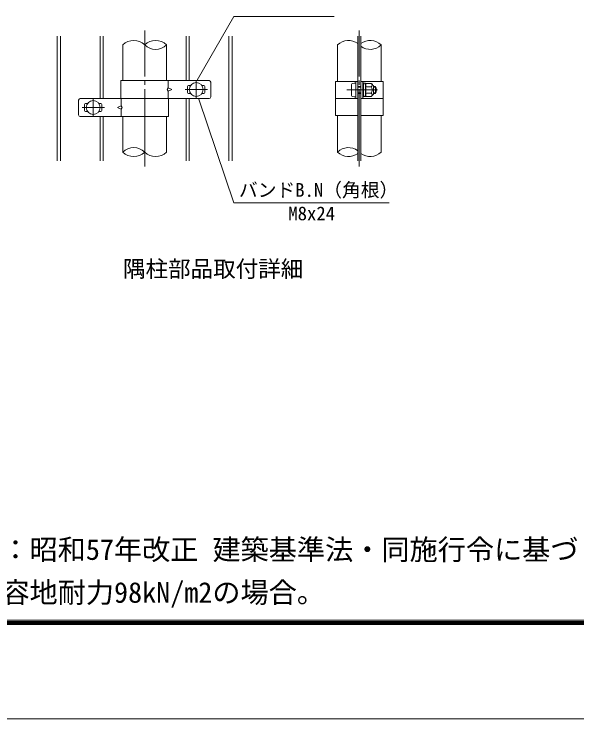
# Model space of a CAD drawing. Units: millimetres, scale not verified. Extents: x -6299 to 6301, y -4455 to 4455.
# Drawn here: x 455 to 2422, y -4455 to -1990 of the extents above; entities that cross this region are included whole.
import ezdxf
from ezdxf.enums import TextEntityAlignment as Align

# ---------------------------------------------------------------- set-up
doc = ezdxf.new("R2010")
doc.units = ezdxf.units.MM
doc.header["$LTSCALE"] = 15
doc.linetypes.add('LONG_CHAIN', pattern=[21, 18, -1, 1, -1])
for name, color, linetype, lineweight in [('0-0_D-STR-TXT', 7, 'Continuous', 9), ('0-1_D-TTL', 7, 'Continuous', 9), ('0-2_D-TTL-TXT', 7, 'Continuous', 9), ('0-3_D-STR2', 7, 'Continuous', 9), ('0-4_D-STR-DIM', 7, 'Continuous', 9), ('0-6_D-STR1', 1, 'Continuous', 9), ('0-7_D-BMK', 2, 'LONG_CHAIN', 9), ('0-8_D-STR3', 3, 'Continuous', 9)]:
    doc.layers.add(name, color=color, linetype=linetype, lineweight=lineweight)
doc.styles.add('ＭＳ ゴシック', font='')
doc.styles.get('ＭＳ ゴシック').set_extended_font_data('MS Gothic')

msp = doc.modelspace()

# ---------------------------------------------------------------- linework, layer by layer
at = {"layer": '0-0_D-STR-TXT'}
for points in [[(1573.53, -1997.87), (1222.59, -1997.87), (1094.09, -2220.44)], [(1765.92, -2650.14), (1222.51, -2650.14), (1100.4, -2287.07)]]:
    msp.add_lwpolyline(points, dxfattribs=at)
at = {"layer": '0-1_D-TTL', "color": 2}
msp.add_lwpolyline([(-6298.99, 4455), (6301.01, 4455), (6301.01, -4455), (-6298.99, -4455)], close=True, dxfattribs=at)
at = {"layer": '0-1_D-TTL'}
for points in [[(-5893.99, 4125), (5896.01, 4125), (5896.01, -4125), (-5893.99, -4125)], [(-5890.24, 4121.25), (5892.26, 4121.25), (5892.26, -4121.25), (-5890.24, -4121.25)], [(-5886.49, 4117.5), (5888.51, 4117.5), (5888.51, -4117.5), (-5886.49, -4117.5)], [(-5882.74, 4113.75), (5884.76, 4113.75), (5884.76, -4113.75), (-5882.74, -4113.75)], [(-5878.99, 4110), (5881.01, 4110), (5881.01, -4110), (-5878.99, -4110)]]:
    msp.add_lwpolyline(points, close=True, dxfattribs=at)
at = {"layer": '0-3_D-STR2'}
for p, q in [((605.77, -2502.68), (605.77, -2067.68)), ((616.57, -2502.68), (616.57, -2067.68)), ((755.77, -2285.18), (755.77, -2067.68)), ((766.57, -2285.18), (766.57, -2067.68)), ((1055.77, -2222.18), (1055.77, -2067.68)), ((1066.57, -2222.18), (1066.57, -2067.68)), ((1205.77, -2502.68), (1205.77, -2067.68)), ((1216.57, -2502.68), (1216.57, -2067.68)), ((1655.77, -2502.68), (1655.77, -2067.68)), ((1666.57, -2502.68), (1666.57, -2067.68)), ((1055.77, -2502.68), (1055.77, -2285.18)), ((1066.57, -2502.68), (1066.57, -2285.18)), ((755.77, -2502.68), (755.77, -2348.18)), ((766.57, -2502.68), (766.57, -2348.18))]:
    msp.add_line(p, q, dxfattribs=at)
at = {"layer": '0-4_D-STR-DIM'}
for centre, start, end in [((873.07, -2136.02), 45.18146, 134.81854), ((949.27, -2136.02), 45.18146, 134.81854), ((1623.07, -2136.02), 52.7739, 134.81854), ((1699.27, -2136.02), 45.18146, 127.2261), ((949.27, -2059.33), 225.18146, 314.81854), ((1699.27, -2059.33), 232.7739, 314.81854), ((873.07, -2511.02), 45.18146, 134.81854), ((1623.07, -2511.02), 52.7739, 134.81854), ((873.07, -2434.33), 225.18146, 314.81854), ((949.27, -2434.33), 225.18146, 314.81854), ((1623.07, -2434.33), 225.18146, 307.2261), ((1699.27, -2434.33), 232.7739, 314.81854)]:
    msp.add_arc(centre, 54.05, start, end, dxfattribs=at)
at = {"layer": '0-6_D-STR1'}
for p, q in [((834.97, -2097.68), (834.97, -2222.18)), ((987.37, -2222.18), (987.37, -2097.68)), ((1584.97, -2097.68), (1584.97, -2225.18)), ((1737.37, -2225.18), (1737.37, -2097.68)), ((834.97, -2348.18), (834.97, -2472.68)), ((987.37, -2472.68), (987.37, -2348.18)), ((1584.97, -2345.18), (1584.97, -2472.68)), ((1737.37, -2472.68), (1737.37, -2345.18))]:
    msp.add_line(p, q, dxfattribs=at)
at = {"layer": '0-7_D-BMK'}
for p, q in [((911.17, -2522.68), (911.17, -2047.68)), ((1661.17, -2522.68), (1661.17, -2047.68)), ((1091.17, -2223.68), (1091.17, -2283.68)), ((1052.17, -2253.68), (1130.17, -2253.68)), ((1617.91, -2255.18), (1725.13, -2255.18)), ((731.17, -2286.68), (731.17, -2346.68)), ((770.17, -2316.68), (692.17, -2316.68))]:
    msp.add_line(p, q, dxfattribs=at)
at = {"layer": '0-8_D-STR3'}
for p, q in [((828.07, -2222.18), (1136.14, -2222.18)), ((828.07, -2222.18), (828.07, -2285.18)), ((992.87, -2222.18), (992.87, -2247.68)), ((1061.17, -2243.18), (1061.17, -2264.18)), ((1064.17, -2240.18), (1071.33, -2240.18)), ((1111.01, -2240.18), (1118.17, -2240.18)), ((1121.17, -2243.18), (1121.17, -2264.18)), ((1142.14, -2228.18), (1142.14, -2279.18)), ((1578.07, -2225.18), (1655.77, -2225.18)), ((1578.07, -2225.18), (1578.07, -2345.18)), ((1634.47, -2235.68), (1634.47, -2274.68)), ((1648.87, -2285.18), (1648.87, -2225.18)), ((1648.87, -2231.18), (1648.87, -2279.18)), ((1655.77, -2285.18), (1655.77, -2225.18)), ((1655.77, -2243.18), (1666.57, -2243.18)), ((1666.57, -2285.18), (1666.57, -2225.18)), ((1666.57, -2225.18), (1744.27, -2225.18)), ((1673.47, -2285.18), (1673.47, -2225.18)), ((1673.47, -2229.68), (1673.47, -2234)), ((1674.97, -2229.68), (1673.47, -2229.68)), ((1673.47, -2243.18), (1675.87, -2243.18)), ((1674.03, -2235.74), (1676.19, -2238.77)), ((1674.97, -2229.68), (1674.97, -2234)), ((1675.25, -2234.87), (1676.49, -2236.61)), ((1675.87, -2241.68), (1677.04, -2232.19)), ((1675.87, -2241.68), (1675.87, -2268.68)), ((1682.34, -2231.93), (1677.33, -2231.93)), ((1682.47, -2255.18), (1682.47, -2232)), ((1682.77, -2232.66), (1682.63, -2232.15)), ((1702.86, -2232.66), (1682.77, -2232.66)), ((1710.37, -2240.18), (1710.37, -2270.18)), ((1710.37, -2243.18), (1717.87, -2243.18)), ((1717.87, -2243.18), (1717.87, -2267.18)), ((1744.27, -2225.18), (1744.27, -2345.18)), ((992.87, -2259.68), (992.87, -2285.18)), ((1064.17, -2267.18), (1071.33, -2267.18)), ((1111.01, -2267.18), (1118.17, -2267.18)), ((1655.77, -2245.21), (1666.57, -2245.21)), ((1655.77, -2265.15), (1666.57, -2265.15)), ((1655.77, -2267.18), (1666.57, -2267.18)), ((1673.47, -2245.21), (1675.87, -2245.21)), ((1673.47, -2265.15), (1675.87, -2265.15)), ((1673.47, -2267.18), (1675.87, -2267.18)), ((1702.86, -2243.92), (1682.47, -2243.92)), ((1682.47, -2255.18), (1682.47, -2278.35)), ((1702.86, -2266.43), (1682.47, -2266.43)), ((1710.37, -2245.21), (1718.84, -2245.21)), ((1710.37, -2265.15), (1718.84, -2265.15)), ((1710.37, -2267.18), (1717.87, -2267.18)), ((680.2, -2291.18), (680.2, -2342.18)), ((994.27, -2285.18), (686.2, -2285.18)), ((828.07, -2285.18), (1136.14, -2285.18)), ((829.47, -2285.18), (829.47, -2310.68)), ((994.27, -2285.18), (994.27, -2348.18)), ((1578.07, -2285.18), (1655.77, -2285.18)), ((1666.57, -2285.18), (1744.27, -2285.18)), ((1673.47, -2276.36), (1673.47, -2280.68)), ((1674.03, -2274.61), (1676.19, -2271.59)), ((1675.25, -2275.49), (1676.49, -2273.75)), ((1675.87, -2268.68), (1677.04, -2278.16)), ((1682.27, -2278.43), (1677.33, -2278.43)), ((1702.86, -2277.69), (1682.77, -2277.69)), ((701.17, -2306.18), (701.17, -2327.18)), ((711.33, -2303.18), (704.17, -2303.18)), ((758.17, -2303.18), (751.01, -2303.18)), ((761.17, -2306.18), (761.17, -2327.18)), ((711.33, -2330.18), (704.17, -2330.18)), ((758.17, -2330.18), (751.01, -2330.18)), ((829.47, -2322.68), (829.47, -2348.18)), ((994.27, -2348.18), (686.2, -2348.18)), ((1578.07, -2345.18), (1655.77, -2345.18)), ((1666.57, -2345.18), (1744.27, -2345.18))]:
    msp.add_line(p, q, dxfattribs=at)
for points in [[(1006.02, -2253.68), (992.87, -2247.68), (989.39, -2253.68), (992.87, -2259.68)], [(816.31, -2316.68), (829.47, -2310.68), (832.95, -2316.68), (829.47, -2322.68)]]:
    msp.add_lwpolyline(points, close=True, dxfattribs=at)
msp.add_lwpolyline([(1674.97, -2276.36), (1674.97, -2280.68), (1673.47, -2280.68)], dxfattribs=at)
for centre in [(1091.17, -2253.68), (731.17, -2316.68)]:
    msp.add_circle(centre, 24, dxfattribs=at)
for centre, radius, start, end in [((1064.17, -2243.18), 3, 90, 180), ((1118.17, -2243.18), 3, 0, 90), ((1136.14, -2228.18), 6, 0, 90), ((1676.47, -2234), 3, 180, 215.53768), ((1676.47, -2234), 1.5, 180, 215.53768), ((1674.97, -2239.64), 1.5, 33.43373, 35.53768), ((1677.33, -2232.23), 0.3, 90, 173), ((1682.34, -2232.23), 0.3, 15, 90), ((1667.82, -2238.29), 15.97, 339.37322, 22.7756), ((1699.81, -2238.29), 6.4, 298.45309, 61.54691), ((1690.05, -2252.94), 24, 32.13463, 57.68315), ((1695.37, -2255.18), 25.5, 331.92751, 28.07249), ((1064.17, -2264.18), 3, 180, 270), ((1118.17, -2264.18), 3, 270, 0), ((1667.82, -2272.06), 15.97, 337.2244, 20.62678), ((1620.2, -2255.18), 63.57, 0, 10.20031), ((1620.2, -2255.18), 63.57, 349.79969, 0), ((1685.58, -2255.18), 20.62, 0, 33.09348), ((1685.58, -2255.18), 20.62, 326.90652, 0), ((1699.81, -2272.06), 6.4, 298.45309, 61.54691), ((686.2, -2291.18), 6, 90, 180), ((1136.14, -2279.18), 6, 270, 0), ((1676.47, -2276.36), 3, 144.46232, 180), ((1676.47, -2276.36), 1.5, 144.46232, 180), ((1674.97, -2270.72), 1.5, 324.46232, 326.56627), ((1677.33, -2278.13), 0.3, 187, 270), ((1682.27, -2278.13), 0.3, 270, 337.2244), ((1690.05, -2257.41), 24, 302.31685, 327.86537), ((704.17, -2306.18), 3, 90, 180), ((758.17, -2306.18), 3, 0, 90), ((704.17, -2327.18), 3, 180, 270), ((758.17, -2327.18), 3, 270, 0), ((686.2, -2342.18), 6, 180, 270)]:
    msp.add_arc(centre, radius, start, end, dxfattribs=at)
for centre, start_param, end_param in [((1648.87, -2235.68), 1.5707963, 3.1415927), ((1648.87, -2274.68), 3.1415927, 4.712389)]:
    msp.add_ellipse(centre, major_axis=(14.4, 0), ratio=0.3125, start_param=start_param, end_param=end_param, dxfattribs=at)

# ---------------------------------------------------------------- texts
at = {"layer": '0-0_D-STR-TXT', "style": 'ＭＳ ゴシック'}
for s, height, p in [('バンドB.N（角根）', 48.06, (1240.52, -2643.39)), ('M8x24', 48.06, (1413, -2725.39)), ('（設計条件）風荷重：昭和57年改正 建築基準法・同施行令に基づく風圧力に準拠。', 72.14, (-475.17, -3920.4)), ('（基礎条件）長期許容地耐力98kN/m2の場合。', 72.14, (-475.17, -4070.4))]:
    msp.add_text(s, height=height, dxfattribs=at).set_placement(p, align=Align.BOTTOM_LEFT)
at = {"layer": '0-2_D-TTL-TXT', "style": 'ＭＳ ゴシック'}
msp.add_text('隅柱部品取付詳細', height=57.73, dxfattribs=at).set_placement((835.43, -2927.1), align=Align.BOTTOM_LEFT)

doc.saveas('drawing.dxf')
